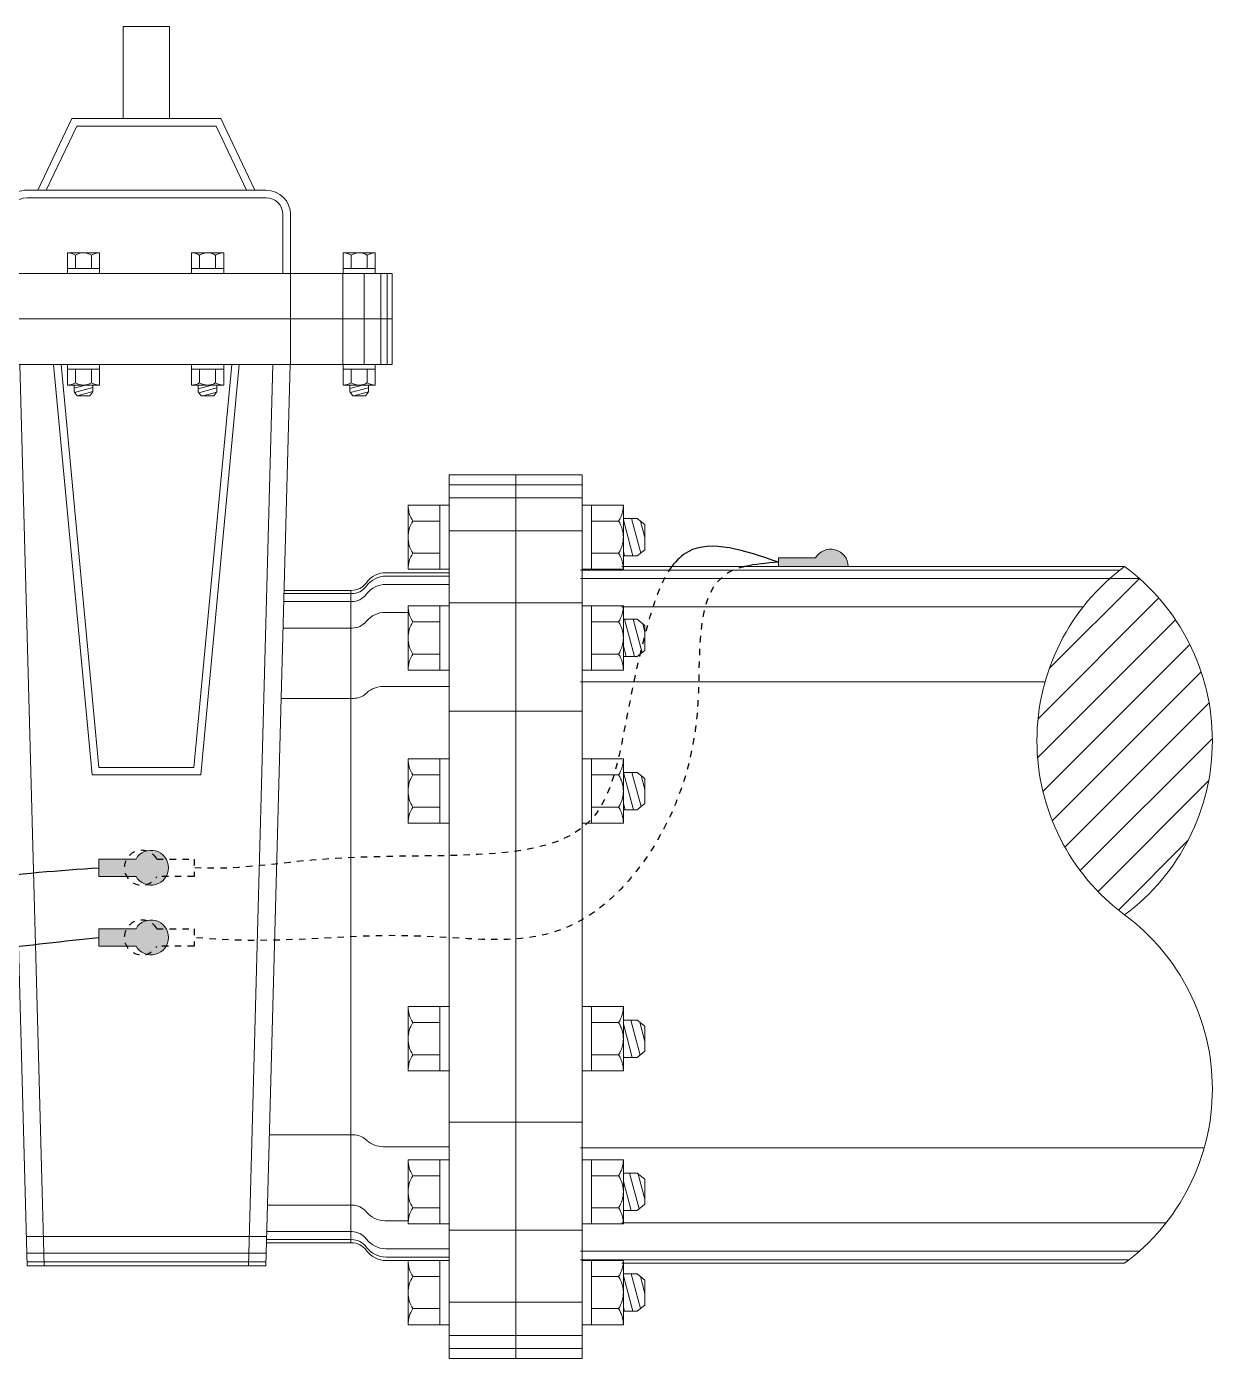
# Model space of a CAD drawing. Header units: inches. Extents: x 0 to 4744, y 0 to 4696.
# Drawn here: x 1268.82 to 1287.32, y 2383.26 to 2404.03 of the extents above; entities that cross this region are included whole.
import ezdxf

# ---------------------------------------------------------------- set-up
doc = ezdxf.new("R2010")
doc.units = ezdxf.units.IN
doc.header["$LTSCALE"] = 0.2
doc.header["$MEASUREMENT"] = 0
doc.linetypes.add('HIDDEN', pattern=[0.375, 0.25, -0.125])
for name, color, linetype, lineweight in [('E-WELD', 52, 'Continuous', 15), ('E-WIRE-BACK', 53, 'HIDDEN', 25), ('E-WIRE-LEAD', 50, 'Continuous', 25), ('U-PIPE', 4, 'Continuous', 15)]:
    doc.layers.add(name, color=color, linetype=linetype, lineweight=lineweight)
pattern_1 = [(194.9999999999999, (1755.616840178647, 2127.63900020344), (0.01650177417849284, -0.06158545964916368), [])]
pattern_2 = [(104.9999999999998, (712.731296008915, 1422.554244155785), (-0.1228830511688582, -0.03292641432416778), [])]

msp = doc.modelspace()

# ---------------------------------------------------------------- hatches: boundary and pattern name
at = {"layer": 'E-WELD'}
h = msp.add_hatch(color=256, dxfattribs=at)
h.dxf.hatch_style = 1
edge = h.paths.add_edge_path()
edge.add_line((1281.634794326751, 2395.610802213665), (1280.547188199671, 2395.610802213665))
edge.add_line((1280.54718819967, 2395.610802213665), (1280.54718819967, 2395.74675297955))
edge.add_line((1280.54718819967, 2395.74675297955), (1281.127419161141, 2395.74675297955))
edge.add_arc((1281.362892794982, 2395.610802213665), 0.2719015317700275, 359.9999999999652, 509.9999999999376, ccw=False)
h = msp.add_hatch(color=256, dxfattribs=at)
h.dxf.hatch_style = 1
h.paths.add_polyline_path([(1270.523645484017, 2391.047536437691), (1269.943414522547, 2391.047536437691), (1269.943414522547, 2390.77563490592), (1270.523645484017, 2390.77563490592, 3.732050807558565)])
h = msp.add_hatch(color=256, dxfattribs=at)
h.dxf.hatch_style = 1
h.paths.add_polyline_path([(1270.523645484017, 2389.959930310608), (1269.943414522547, 2389.959930310608), (1269.943414522547, 2389.688028778838), (1270.523645484017, 2389.688028778838, 3.732050807558565)])
at = {"layer": 'U-PIPE', "lineweight": 13}
h = msp.add_hatch(dxfattribs=at)
h.set_pattern_fill('ANSI31', color=256, scale=0.5100636754750835, angle=150)
h.set_pattern_definition(pattern_1)
h.paths.add_polyline_path([(1269.850109629293, 2398.333892908774), (1269.802210686043, 2398.272121540301), (1269.606116684319, 2398.272121540301), (1269.558217741071, 2398.333892908774), (1269.558217741071, 2398.441167550595), (1269.850109629293, 2398.441167550595)])
h = msp.add_hatch(dxfattribs=at)
h.set_pattern_fill('ANSI31', color=256, scale=0.5100636754750835, angle=150)
h.set_pattern_definition(pattern_1)
h.paths.add_polyline_path([(1271.49487500642, 2398.333892908774), (1271.54277394967, 2398.272121540301), (1271.738867951393, 2398.272121540301), (1271.786766894642, 2398.333892908774), (1271.786766894642, 2398.441167550595), (1271.49487500642, 2398.441167550595)])
h = msp.add_hatch(dxfattribs=at)
h.set_pattern_fill('ANSI31', color=256, scale=0.5100636754750835, angle=150)
h.set_pattern_definition([(194.9999999999999, (1755.997443785815, 2127.63900020344), (0.01650177417849284, -0.06158545964916368), [])])
h.paths.add_polyline_path([(1273.860501311315, 2398.333892908774), (1273.908400254565, 2398.272121540301), (1274.104494256289, 2398.272121540301), (1274.152393199537, 2398.333892908774), (1274.152393199537, 2398.441167550595), (1273.860501311315, 2398.441167550595)])
at = {"layer": 'U-PIPE'}
h = msp.add_hatch(dxfattribs=at)
h.set_pattern_fill('ANSI31', color=256, scale=1.017743166809858, angle=419.9999999999999)
h.set_pattern_definition(pattern_2)
h.paths.add_polyline_path([(1278.341803179812, 2395.777858843464), (1278.465057179639, 2395.873432836543), (1278.465057179639, 2396.264704240295), (1278.341803179813, 2396.360278233373), (1278.127755328663, 2396.360278233373), (1278.127755328663, 2395.777858843464)])
h = msp.add_hatch(dxfattribs=at)
h.set_pattern_fill('ANSI31', color=256, scale=3.425103316199479, angle=360)
h.set_pattern_definition([(44.99999999999999, (674.3835152136737, 5322.649162294387), (-0.3027392226436477, 0.3027392226436479), [])])
h.paths.add_polyline_path([(1285.949772975071, 2390.176170690122, 0.503754484199405), (1285.949772975071, 2395.610802213678, 0.5037544841993334)])
h = msp.add_hatch(dxfattribs=at)
h.set_pattern_fill('ANSI31', color=256, scale=1.017743166809858, angle=419.9999999999999)
h.set_pattern_definition(pattern_2)
h.paths.add_polyline_path([(1278.341803179812, 2394.20520236396), (1278.465057179639, 2394.300776357037), (1278.465057179639, 2394.692047760791), (1278.341803179813, 2394.787621753868), (1278.127755328663, 2394.787621753868), (1278.127755328663, 2394.20520236396)])
h = msp.add_hatch(dxfattribs=at)
h.set_pattern_fill('ANSI31', color=256, scale=1.017743166809858, angle=419.9999999999999)
h.set_pattern_definition(pattern_2)
h.paths.add_polyline_path([(1278.341803179812, 2391.817092014321), (1278.465057179639, 2391.912666007397), (1278.465057179639, 2392.303937411151), (1278.341803179813, 2392.39951140423), (1278.127755328663, 2392.39951140423), (1278.127755328663, 2391.817092014321)])
h = msp.add_hatch(dxfattribs=at)
h.set_pattern_fill('ANSI31', color=256, scale=1.017743166809858, angle=419.9999999999999)
h.set_pattern_definition(pattern_2)
h.paths.add_polyline_path([(1278.341803179812, 2388.53524936591), (1278.465057179639, 2388.439675372833), (1278.465057179639, 2388.04840396908), (1278.341803179813, 2387.952829976001), (1278.127755328663, 2387.952829976001), (1278.127755328663, 2388.53524936591)])
h = msp.add_hatch(dxfattribs=at)
h.set_pattern_fill('ANSI31', color=256, scale=1.017743166809858, angle=419.9999999999999)
h.set_pattern_definition(pattern_2)
h.paths.add_polyline_path([(1278.341803179812, 2386.147139016271), (1278.465057179639, 2386.051565023194), (1278.465057179639, 2385.660293619439), (1278.341803179813, 2385.564719626363), (1278.127755328663, 2385.564719626363), (1278.127755328663, 2386.147139016271)])
h = msp.add_hatch(dxfattribs=at)
h.set_pattern_fill('ANSI31', color=256, scale=1.017743166809858, angle=419.9999999999999)
h.set_pattern_definition(pattern_2)
h.paths.add_polyline_path([(1278.341803179812, 2384.574482536766), (1278.465057179639, 2384.478908543688), (1278.465057179639, 2384.087637139935), (1278.341803179813, 2383.992063146858), (1278.127755328663, 2383.992063146858), (1278.127755328663, 2384.574482536766)])

# ---------------------------------------------------------------- linework, layer by layer
at = {"layer": 'E-WELD'}
msp.add_lwpolyline([(1280.54718819967, 2395.610802213665), (1280.54718819967, 2395.74675297955), (1281.127419161141, 2395.74675297955, -0.7673269879788693), (1281.634794326751, 2395.610802213665, -0.7673269879788693)], format="xyb", dxfattribs=at)
for points in [[(1270.523645484017, 2391.047536437691), (1269.943414522547, 2391.047536437691), (1269.943414522547, 2390.77563490592), (1270.523645484017, 2390.77563490592, 3.732050807558565)], [(1270.523645484017, 2389.959930310608), (1269.943414522547, 2389.959930310608), (1269.943414522547, 2389.688028778838), (1270.523645484017, 2389.688028778838, 3.732050807558565)]]:
    msp.add_lwpolyline(points, format="xyb", close=True, dxfattribs=at)
at = {"layer": 'E-WIRE-BACK'}
for points in [[(1270.84842487077, 2391.047536437691), (1271.42865583224, 2391.047536437691), (1271.42865583224, 2390.77563490592), (1270.84842487077, 2390.77563490592, -3.732050807558565)], [(1270.84842487077, 2389.959930310608), (1271.42865583224, 2389.959930310608), (1271.42865583224, 2389.688028778838), (1270.84842487077, 2389.688028778838, -3.732050807558565)]]:
    msp.add_lwpolyline(points, format="xyb", close=True, dxfattribs=at)
for points, knots in [([(1280.025058002765, 2395.610802213664), (1279.938172175177, 2395.590581097374), (1279.178687476629, 2395.333823262966), (1279.596538049779, 2392.627807077698), (1277.484030605636, 2389.305697429489), (1275.296435234512, 2390.069938375033), (1272.516066920633, 2389.706332968216), (1271.42865583224, 2389.823979544723)], [0.4937784677056921, 0.4937784677056921, 0.4937784677056921, 0.4937784677056921, 0.7684076606168441, 3.146907513357479, 6.802429917488517, 12.33163287296443, 15.88312047893528, 15.88312047893528, 15.88312047893528, 15.88312047893528]), ([(1278.88349638358, 2395.610802213665), (1278.71926414965, 2395.390306643442), (1278.087731555269, 2393.497037952651), (1278.175948739321, 2390.673007465615), (1274.514814931142, 2391.29531544089), (1272.043276956051, 2390.869112999941), (1271.42865583224, 2390.911585671806)], [1.797548995102933, 1.797548995102933, 1.797548995102933, 1.797548995102933, 2.647267328487995, 6.891567710523028, 12.8714417977746, 14.85072101494492, 14.85072101494492, 14.85072101494492, 14.85072101494492])]:
    msp.add_open_spline(points, degree=3, knots=knots, dxfattribs=at)
at = {"layer": 'E-WIRE-LEAD'}
for points in [[(1260.824882155116, 2395.678777596607), (1262.232982780537, 2395.841548000254), (1262.80311937191, 2394.751902159018), (1261.99505676714, 2390.585234358519), (1267.973406834197, 2390.720232784799), (1269.943414522547, 2390.911585671806)], [(1260.824882155116, 2395.678777596607), (1261.578258538131, 2395.527534883032), (1261.401489349096, 2393.155612834714), (1260.893266942139, 2389.535591559615), (1266.420189844144, 2389.376819527661), (1269.943414522547, 2389.823979544723)]]:
    msp.add_spline(points, degree=3, dxfattribs=at)
msp.add_open_spline([(1280.54718819967, 2395.678777596607), (1280.023813597262, 2395.858181172164), (1279.36010521503, 2396.085688690395), (1278.956956069747, 2395.709428013256), (1278.883496383579, 2395.610802213665)], degree=3, knots=[0, 0, 0, 0, 3.909900335294481, 4.958271980111745, 4.958271980111745, 4.958271980111745, 4.958271980111745], dxfattribs=at)
msp.add_open_spline([(1280.54718819967, 2395.678777596607), (1280.364232697576, 2395.662968511188), (1280.181277195481, 2395.647159425769), (1280.025058002769, 2395.610802213665)], degree=3, dxfattribs=at)
at = {"layer": 'U-PIPE'}
for p, q in [((1268.993537141415, 2401.482016547207), (1269.524428443849, 2402.598712486629)), ((1269.524428443849, 2402.598712486629), (1271.847641910938, 2402.598712486629)), ((1272.378533213371, 2401.482016547207), (1271.847641910938, 2402.598712486629)), ((1272.934579031488, 2398.763783912884), (1272.934579031488, 2401.101412940039)), ((1273.751930612915, 2398.763783912884), (1273.751930612915, 2400.183393289397)), ((1274.082018165598, 2398.763783912884), (1274.082018165598, 2400.183393289397)), ((1274.34188675329, 2398.763783912884), (1274.34188675329, 2400.183393289397)), ((1274.442947713001, 2398.763783912884), (1274.442947713001, 2400.183393289397)), ((1274.520887334905, 2398.763783912884), (1274.520887334905, 2400.183393289397)), ((1269.092098968402, 2384.702175802174), (1268.711495361234, 2398.763783912884)), ((1272.279971386385, 2384.702175802174), (1272.660574993553, 2398.763783912884)), ((1275.412654728972, 2396.885984293327), (1276.448342667304, 2396.885984293327)), ((1277.484030605636, 2396.885984293327), (1276.448342667304, 2396.885984293327)), ((1275.412654728972, 2396.684334761859), (1276.448342667304, 2396.684334761859)), ((1277.484030605636, 2396.684334761859), (1276.448342667304, 2396.684334761859)), ((1274.84303390015, 2396.319483216677), (1275.263809461317, 2396.319483216677)), ((1278.053651434458, 2396.319483216677), (1277.63287587329, 2396.319483216677)), ((1278.341803179812, 2396.360278233373), (1278.465057179639, 2396.264704240295)), ((1275.412654728972, 2396.165812286902), (1276.448342667304, 2396.165812286902)), ((1277.484030605636, 2396.165812286902), (1276.448342667304, 2396.165812286902)), ((1274.84303390015, 2395.818653860161), (1275.263809461317, 2395.818653860161)), ((1278.053651434458, 2395.818653860161), (1277.63287587329, 2395.818653860161)), ((1278.341803179812, 2395.777858843464), (1278.465057179639, 2395.873432836543)), ((1285.949772975088, 2395.610802213665), (1278.102660569868, 2395.610802213665)), ((1274.424693686931, 2395.46098891282), (1275.412654728972, 2395.46098891282)), ((1274.425846204692, 2395.514871829098), (1275.412654728972, 2395.514871829098)), ((1285.878105725905, 2395.556227319451), (1277.458935846841, 2395.556227319451)), ((1286.179537466306, 2395.424523741057), (1277.458935846841, 2395.424523741057)), ((1272.831300618145, 2395.187775222613), (1273.877067320326, 2395.187775222613)), ((1272.832684044223, 2395.238886654564), (1273.877067320326, 2395.238886654565)), ((1273.877067320326, 2395.238884192194), (1273.885844878691, 2395.238884192194)), ((1273.877067320326, 2395.238884192196), (1273.877067320326, 2385.059412356319)), ((1273.877067320326, 2395.187772760243), (1273.886709267013, 2395.187772760243)), ((1274.121085597229, 2395.362259620734), (1274.114415334288, 2395.353343348467)), ((1274.121041942422, 2395.309851477116), (1274.114448075393, 2395.301125837021)), ((1274.120976537728, 2395.18343323107), (1274.114497128914, 2395.175068948655)), ((1274.42186203642, 2395.330955259244), (1275.412654728972, 2395.330955259244)), ((1272.827962047037, 2395.064429889896), (1273.877067320326, 2395.064429889896)), ((1273.877067320326, 2395.064427427525), (1273.888833004895, 2395.064427427525)), ((1275.412654728972, 2395.042351000891), (1276.448342667304, 2395.042351000891)), ((1277.484030605636, 2395.042351000891), (1276.448342667304, 2395.042351000891)), ((1285.303552322363, 2394.982743024096), (1278.102660569868, 2394.982743024096)), ((1274.411819054789, 2394.894776064978), (1274.768930005945, 2394.894776064978)), ((1278.341803179812, 2394.787621753868), (1278.465057179639, 2394.692047760791)), ((1272.816763290288, 2394.650685706278), (1273.877067320326, 2394.650685706278)), ((1273.877067320326, 2394.650683243907), (1273.896365241119, 2394.650683243907)), ((1274.121228198099, 2394.759969243383), (1274.114308383636, 2394.751788360104)), ((1274.84303390015, 2394.746826737171), (1275.263809461317, 2394.746826737171)), ((1278.053651434458, 2394.746826737171), (1277.63287587329, 2394.746826737173)), ((1274.84303390015, 2394.245997380655), (1275.263809461317, 2394.245997380655)), ((1278.053651434458, 2394.245997380656), (1277.63287587329, 2394.245997380656)), ((1278.341803179812, 2394.20520236396), (1278.465057179639, 2394.300776357037)), ((1274.380615954168, 2393.738920551324), (1275.412654728972, 2393.738920551324)), ((1284.708063092271, 2393.812043723808), (1277.458935846841, 2393.812043723808)), ((1272.787087081738, 2393.554281975511), (1273.877067320326, 2393.554281975511)), ((1273.877067320326, 2393.55427951314), (1273.919767566584, 2393.55427951314)), ((1274.126901645714, 2393.642021289337), (1274.110053297924, 2393.62695395963)), ((1275.412654728972, 2393.354135653019), (1276.448342667304, 2393.354135653019)), ((1277.484030605636, 2393.35413565302), (1276.448342667304, 2393.35413565302)), ((1274.84303390015, 2392.358716387532), (1275.263809461317, 2392.358716387533)), ((1278.053651434458, 2392.358716387533), (1277.63287587329, 2392.358716387533)), ((1278.341803179812, 2392.39951140423), (1278.465057179639, 2392.303937411151)), ((1274.84303390015, 2391.857887031017), (1275.263809461317, 2391.857887031017)), ((1278.053651434458, 2391.857887031017), (1277.63287587329, 2391.857887031017)), ((1278.341803179812, 2391.817092014321), (1278.465057179639, 2391.912666007397)), ((1278.341803179812, 2388.53524936591), (1278.465057179639, 2388.439675372833)), ((1274.84303390015, 2388.494454349214), (1275.263809461317, 2388.494454349214)), ((1278.053651434458, 2388.494454349214), (1277.63287587329, 2388.494454349214)), ((1274.84303390015, 2387.993624992698), (1275.263809461317, 2387.993624992698)), ((1278.053651434458, 2387.993624992698), (1277.63287587329, 2387.993624992698)), ((1278.341803179812, 2387.952829976001), (1278.465057179639, 2388.04840396908)), ((1275.412654728972, 2386.944160895496), (1276.448342667304, 2386.944160895496)), ((1277.484030605636, 2386.944160895496), (1276.448342667304, 2386.944160895496)), ((1272.602754646615, 2386.744019497743), (1273.877067320326, 2386.744019497743)), ((1273.877067320326, 2386.744017035373), (1273.919767566584, 2386.744017035373)), ((1274.126901645714, 2386.656275259175), (1274.110053297924, 2386.671342588883)), ((1274.380615954168, 2386.559375997189), (1275.412654728972, 2386.559375997188)), ((1287.191482857864, 2386.54029765641), (1277.458935846841, 2386.54029765641)), ((1274.84303390015, 2386.106343999576), (1275.263809461317, 2386.106343999576)), ((1278.053651434458, 2386.106343999576), (1277.63287587329, 2386.106343999576)), ((1278.341803179812, 2386.147139016271), (1278.465057179639, 2386.051565023194)), ((1272.573078438065, 2385.647615766974), (1273.877067320326, 2385.647615766974)), ((1273.877067320326, 2385.647613304604), (1273.896365241117, 2385.647613304604)), ((1278.341803179812, 2385.564719626363), (1278.465057179639, 2385.660293619439)), ((1274.121228198099, 2385.538327305129), (1274.114308383636, 2385.546508188408)), ((1274.84303390015, 2385.605514643059), (1275.263809461317, 2385.605514643058)), ((1278.053651434458, 2385.605514643059), (1277.63287587329, 2385.605514643058)), ((1272.561879681316, 2385.233871583357), (1273.877067320326, 2385.233871583357)), ((1273.877067320326, 2385.233869120987), (1273.888833004895, 2385.233869120987)), ((1274.411819054789, 2385.403520483533), (1274.768930005945, 2385.403520483533)), ((1275.412654728972, 2385.255945547625), (1276.448342667304, 2385.255945547625)), ((1277.484030605636, 2385.255945547625), (1276.448342667304, 2385.255945547625)), ((1286.595993627764, 2385.369598356125), (1278.102660569868, 2385.369598356125)), ((1268.812251537566, 2385.15773183395), (1272.559827880553, 2385.158066683693)), ((1272.55715768413, 2385.059414818687), (1273.877067320326, 2385.059414818687)), ((1272.558541110207, 2385.110526250639), (1273.877067320326, 2385.110526250639)), ((1273.877067320326, 2385.110523788268), (1273.886709267013, 2385.110523788269)), ((1273.877067320326, 2385.059412356317), (1273.885844878691, 2385.059412356317)), ((1274.120976537728, 2385.114863317441), (1274.114497128914, 2385.123227599856)), ((1268.819275492578, 2384.898227980334), (1272.552794862209, 2384.898227980334)), ((1274.121085597229, 2384.936036927777), (1274.114415334288, 2384.944953200044)), ((1274.114448075393, 2384.997170711491), (1274.121041942422, 2384.988445071395)), ((1274.42186203642, 2384.967341289267), (1275.412654728972, 2384.967341289267)), ((1274.424693686931, 2384.837307635691), (1275.412654728972, 2384.837307635692)), ((1286.179537466278, 2384.927817639162), (1277.458935846841, 2384.927817639162)), ((1286.021440224207, 2384.796114060769), (1277.458935846841, 2384.796114060769)), ((1268.822938508356, 2384.762895862023), (1272.549131846431, 2384.762895862023)), ((1274.425846204692, 2384.783424719413), (1274.768930005945, 2384.783424719413)), ((1285.949772975057, 2384.741539166555), (1278.102660569868, 2384.741539166555)), ((1274.84303390015, 2384.53368752007), (1275.263809461317, 2384.53368752007)), ((1278.053651434458, 2384.53368752007), (1277.63287587329, 2384.53368752007)), ((1278.341803179812, 2384.574482536766), (1278.465057179639, 2384.478908543688)), ((1274.84303390015, 2384.032858163554), (1275.263809461317, 2384.032858163554)), ((1275.412654728972, 2384.132484261614), (1276.448342667304, 2384.132484261614)), ((1277.484030605636, 2384.132484261613), (1276.448342667304, 2384.132484261613)), ((1278.053651434458, 2384.032858163554), (1277.63287587329, 2384.032858163554)), ((1278.341803179812, 2383.992063146858), (1278.465057179639, 2384.087637139935)), ((1275.412654728972, 2383.613961786656), (1276.448342667304, 2383.613961786656)), ((1277.484030605636, 2383.613961786656), (1276.448342667304, 2383.613961786656)), ((1275.412654728972, 2383.412312255189), (1276.448342667304, 2383.412312255189)), ((1277.484030605636, 2383.412312255188), (1276.448342667304, 2383.412312255188))]:
    msp.add_line(p, q, dxfattribs=at)
at = {"layer": 'U-PIPE', "lineweight": 13}
for p, q in [((1269.123982069218, 2401.482016547207), (1269.598865431331, 2402.48090336215)), ((1269.598865431331, 2402.48090336215), (1271.773204923458, 2402.48090336215)), ((1272.248088285568, 2401.482016547207), (1271.773204923458, 2402.48090336215)), ((1269.578663033002, 2400.468870906001), (1269.578663033002, 2400.257990267076)), ((1269.82966433736, 2400.468870906001), (1269.82966433736, 2400.257990267076)), ((1269.955164989539, 2400.506009651687), (1269.955164989539, 2400.183393289397)), ((1271.389819646174, 2400.506009651687), (1271.389819646174, 2400.183393289397)), ((1271.515320298354, 2400.468870906001), (1271.515320298354, 2400.257990267076)), ((1271.766321602712, 2400.468870906001), (1271.766321602712, 2400.257990267076)), ((1273.880946603248, 2400.468870906001), (1273.880946603248, 2400.257990267076)), ((1274.131947907605, 2400.468870906001), (1274.131947907605, 2400.257990267076)), ((1269.578663033002, 2398.478306296281), (1269.578663033002, 2398.689186935206)), ((1269.82966433736, 2398.478306296281), (1269.82966433736, 2398.689186935206)), ((1271.515320298354, 2398.478306296281), (1271.515320298354, 2398.689186935206)), ((1271.766321602712, 2398.478306296281), (1271.766321602712, 2398.689186935206)), ((1273.880946603248, 2398.478306296281), (1273.880946603248, 2398.689186935206)), ((1274.131947907606, 2398.478306296281), (1274.131947907606, 2398.689186935206)), ((1269.558217741071, 2398.333892908774), (1269.606116684319, 2398.272121540301)), ((1269.850109629293, 2398.333892908774), (1269.802210686043, 2398.272121540301)), ((1271.49487500642, 2398.333892908774), (1271.54277394967, 2398.272121540301)), ((1271.786766894642, 2398.333892908774), (1271.738867951393, 2398.272121540301)), ((1273.860501311315, 2398.333892908774), (1273.908400254565, 2398.272121540301)), ((1274.152393199537, 2398.333892908774), (1274.104494256289, 2398.272121540301))]:
    msp.add_line(p, q, dxfattribs=at)
at = {"layer": 'U-PIPE'}
for points in [[(1271.047779471573, 2402.598712486629), (1271.047779471573, 2404.033877997067), (1270.324290883214, 2404.033877997067), (1270.324290883214, 2402.598712486629)], [(1266.851183019883, 2400.183393289397), (1266.851183019883, 2398.763783912884), (1274.520887334905, 2398.763783912884)], [(1274.520887334905, 2400.183393289397), (1266.851183019883, 2400.183393289397)], [(1274.520887334905, 2399.473588601141), (1266.851183019883, 2399.473588601141)], [(1268.443978402673, 2398.763783912884), (1268.824582009841, 2384.702175802174), (1272.547488344945, 2384.702175802174), (1272.928091952114, 2398.763783912884)], [(1269.238414106285, 2398.763783912884), (1269.838335200001, 2392.360171356129), (1271.533735154786, 2392.360171356129), (1272.133656248501, 2398.763783912884)], [(1269.355653474188, 2398.763783912884), (1269.944638907838, 2392.476899590609), (1271.427431446948, 2392.476899590609), (1272.016416880598, 2398.763783912884)], [(1278.341803179812, 2396.360278233373), (1278.127755328663, 2396.360278233373), (1278.127755328663, 2395.777858843464), (1278.341803179812, 2395.777858843464)], [(1278.465057179639, 2395.873432836543), (1278.465057179639, 2396.264704240295)], [(1278.341803179812, 2394.787621753868), (1278.127755328663, 2394.787621753868), (1278.127755328663, 2394.20520236396), (1278.341803179812, 2394.20520236396)], [(1278.465057179639, 2394.300776357037), (1278.465057179639, 2394.692047760791)], [(1278.341803179812, 2392.39951140423), (1278.127755328663, 2392.39951140423), (1278.127755328663, 2391.817092014321), (1278.341803179812, 2391.817092014321)], [(1278.465057179639, 2391.912666007397), (1278.465057179639, 2392.303937411151)], [(1278.341803179812, 2387.952829976001), (1278.127755328663, 2387.952829976001), (1278.127755328663, 2388.53524936591), (1278.341803179812, 2388.53524936591)], [(1278.465057179639, 2388.439675372833), (1278.465057179639, 2388.04840396908)], [(1278.341803179812, 2385.564719626363), (1278.127755328663, 2385.564719626363), (1278.127755328663, 2386.147139016271), (1278.341803179812, 2386.147139016271)], [(1278.465057179639, 2386.051565023194), (1278.465057179639, 2385.660293619439)], [(1278.341803179812, 2383.992063146858), (1278.127755328663, 2383.992063146858), (1278.127755328663, 2384.574482536766), (1278.341803179812, 2384.574482536766)], [(1278.465057179639, 2384.478908543688), (1278.465057179639, 2384.087637139935)]]:
    msp.add_lwpolyline(points, dxfattribs=at)
msp.add_lwpolyline([(1272.934579031488, 2401.101412940039, 0.4142135623730951), (1272.55397542432, 2401.482016547207), (1268.818094930467, 2401.482016547207, 0.4142135623730951), (1268.437491323299, 2401.101412940039)], format="xyb", dxfattribs=at)
at = {"layer": 'U-PIPE', "lineweight": 13}
msp.add_lwpolyline([(1268.555300447778, 2400.183393289397), (1272.816769907009, 2400.183393289397), (1272.816769907009, 2401.101412940039, 0.4142135623730951), (1272.55397542432, 2401.364207422728), (1268.818094930467, 2401.364207422728, 0.4142135623730951), (1268.555300447778, 2401.101412940039)], format="xyb", close=True, dxfattribs=at)
for points in [[(1269.955164989539, 2400.506009651687), (1269.453162380824, 2400.506009651687)], [(1269.453162380824, 2400.183393289397), (1269.453162380824, 2400.506009651687)], [(1271.389819646174, 2400.506009651687), (1271.891822254889, 2400.506009651687)], [(1271.891822254889, 2400.183393289397), (1271.891822254889, 2400.506009651687)], [(1273.755445951068, 2400.506009651687), (1274.257448559784, 2400.506009651687)], [(1273.755445951068, 2400.506009651687), (1273.755445951068, 2400.183393289397), (1274.257448559784, 2400.183393289397), (1274.257448559784, 2400.506009651687)], [(1269.453162380824, 2400.257990267076), (1269.955164989539, 2400.257990267076)], [(1271.891822254889, 2400.257990267076), (1271.389819646174, 2400.257990267076)], [(1274.257448559784, 2400.257990267076), (1273.755445951068, 2400.257990267076)], [(1269.955164989539, 2398.763783912884), (1269.453162380824, 2398.763783912884)], [(1269.955164989539, 2398.763783912884), (1269.955164989539, 2398.441167550595), (1269.453162380824, 2398.441167550595), (1269.453162380824, 2398.763783912884)], [(1271.389819646174, 2398.763783912884), (1271.891822254889, 2398.763783912884)], [(1271.389819646174, 2398.763783912884), (1271.389819646174, 2398.441167550595), (1271.891822254889, 2398.441167550595), (1271.891822254889, 2398.763783912884)], [(1273.755445951068, 2398.763783912884), (1274.257448559784, 2398.763783912884)], [(1273.755445951068, 2398.763783912884), (1273.755445951068, 2398.441167550595), (1274.257448559784, 2398.441167550595), (1274.257448559784, 2398.763783912884)], [(1269.453162380824, 2398.689186935206), (1269.955164989539, 2398.689186935206)], [(1271.891822254889, 2398.689186935206), (1271.389819646174, 2398.689186935206)], [(1274.257448559784, 2398.689186935206), (1273.755445951068, 2398.689186935206)], [(1269.558217741071, 2398.333892908774), (1269.558217741071, 2398.441167550595)], [(1269.850109629293, 2398.441167550595), (1269.850109629293, 2398.333892908774)], [(1271.49487500642, 2398.441167550595), (1271.49487500642, 2398.333892908774)], [(1271.786766894642, 2398.333892908774), (1271.786766894642, 2398.441167550595)], [(1273.860501311315, 2398.441167550595), (1273.860501311315, 2398.333892908774)], [(1274.152393199537, 2398.333892908774), (1274.152393199537, 2398.441167550595)], [(1269.802210686043, 2398.272121540301), (1269.606116684319, 2398.272121540301)], [(1271.54277394967, 2398.272121540301), (1271.738867951393, 2398.272121540301)], [(1273.908400254565, 2398.272121540301), (1274.104494256289, 2398.272121540301)]]:
    msp.add_lwpolyline(points, dxfattribs=at)
at = {"layer": 'U-PIPE'}
for points in [[(1275.412654728972, 2383.256797323566), (1276.448342667304, 2383.256797323566), (1276.448342667304, 2397.04149922495), (1275.412654728972, 2397.04149922495)], [(1277.484030605636, 2383.256797323566), (1276.448342667304, 2383.256797323566), (1276.448342667304, 2397.04149922495), (1277.484030605636, 2397.04149922495)], [(1275.263809461317, 2395.568239181903), (1274.768930005945, 2395.568239181903), (1274.768930005945, 2396.569897894934), (1275.263809461317, 2396.569897894934)], [(1275.263809461317, 2395.568239181903), (1275.412654728972, 2395.568239181903), (1275.412654728972, 2396.569897894934), (1275.263809461317, 2396.569897894934)], [(1277.63287587329, 2395.568239181903), (1277.484030605636, 2395.568239181903), (1277.484030605636, 2396.569897894935), (1277.63287587329, 2396.569897894935)], [(1277.63287587329, 2395.568239181903), (1278.127755328663, 2395.568239181903), (1278.127755328663, 2396.569897894935), (1277.63287587329, 2396.569897894935)], [(1275.263809461317, 2393.995582702398), (1274.768930005945, 2393.995582702398), (1274.768930005945, 2394.997241415429), (1275.263809461317, 2394.997241415429)], [(1275.263809461317, 2393.995582702398), (1275.412654728972, 2393.995582702398), (1275.412654728972, 2394.997241415429), (1275.263809461317, 2394.997241415429)], [(1277.63287587329, 2393.995582702398), (1277.484030605636, 2393.995582702398), (1277.484030605636, 2394.99724141543), (1277.63287587329, 2394.99724141543)], [(1277.63287587329, 2393.995582702398), (1278.127755328663, 2393.995582702398), (1278.127755328663, 2394.99724141543), (1277.63287587329, 2394.99724141543)], [(1275.263809461317, 2391.607472352758), (1274.768930005945, 2391.607472352758), (1274.768930005945, 2392.609131065792), (1275.263809461317, 2392.609131065792)], [(1275.263809461317, 2391.607472352758), (1275.412654728972, 2391.607472352758), (1275.412654728972, 2392.609131065792), (1275.263809461317, 2392.609131065792)], [(1277.63287587329, 2391.607472352759), (1277.484030605636, 2391.607472352759), (1277.484030605636, 2392.609131065791), (1277.63287587329, 2392.609131065791)], [(1277.63287587329, 2391.607472352759), (1278.127755328663, 2391.607472352759), (1278.127755328663, 2392.609131065791), (1277.63287587329, 2392.609131065791)], [(1275.263809461317, 2388.744869027472), (1274.768930005945, 2388.744869027472), (1274.768930005945, 2387.743210314439), (1275.263809461317, 2387.743210314439)], [(1275.263809461317, 2388.744869027472), (1275.412654728972, 2388.744869027472), (1275.412654728972, 2387.743210314439), (1275.263809461317, 2387.743210314439)], [(1277.63287587329, 2388.744869027472), (1277.484030605636, 2388.744869027472), (1277.484030605636, 2387.74321031444), (1277.63287587329, 2387.74321031444)], [(1277.63287587329, 2388.744869027472), (1278.127755328663, 2388.744869027472), (1278.127755328663, 2387.74321031444), (1277.63287587329, 2387.74321031444)], [(1275.263809461317, 2386.356758677833), (1274.768930005945, 2386.356758677833), (1274.768930005945, 2385.355099964801), (1275.263809461317, 2385.355099964801)], [(1275.263809461317, 2386.356758677833), (1275.412654728972, 2386.356758677833), (1275.412654728972, 2385.355099964801), (1275.263809461317, 2385.355099964801)], [(1277.63287587329, 2386.356758677833), (1277.484030605636, 2386.356758677833), (1277.484030605636, 2385.355099964801), (1277.63287587329, 2385.355099964801)], [(1277.63287587329, 2386.356758677833), (1278.127755328663, 2386.356758677833), (1278.127755328663, 2385.355099964801), (1277.63287587329, 2385.355099964801)], [(1275.263809461317, 2384.784102198328), (1274.768930005945, 2384.784102198328), (1274.768930005945, 2383.782443485296), (1275.263809461317, 2383.782443485296)], [(1275.263809461317, 2384.784102198328), (1275.412654728972, 2384.784102198328), (1275.412654728972, 2383.782443485296), (1275.263809461317, 2383.782443485296)], [(1277.63287587329, 2384.784102198328), (1277.484030605636, 2384.784102198328), (1277.484030605636, 2383.782443485296), (1277.63287587329, 2383.782443485296)], [(1277.63287587329, 2384.784102198328), (1278.127755328663, 2384.784102198328), (1278.127755328663, 2383.782443485296), (1277.63287587329, 2383.782443485296)]]:
    msp.add_lwpolyline(points, close=True, dxfattribs=at)
at = {"layer": 'U-PIPE', "lineweight": 13}
for centre, start, end in [((1269.453162380824, 2400.275392006794), 57.03042399832266, 90), ((1269.70416368518, 2400.275392006794), 57.03042399832266, 122.9695770896272), ((1269.955164989539, 2400.275392006794), 90, 122.9695760016774), ((1271.389819646174, 2400.275392006794), 57.03042399832266, 90), ((1271.640820950531, 2400.275392006794), 57.03042399832266, 122.9695770896272), ((1271.891822254889, 2400.275392006794), 90, 122.9695760016774), ((1273.755445951068, 2400.275392006794), 57.03042399832266, 90), ((1274.006447255426, 2400.275392006794), 57.03042399832266, 122.9695770896272), ((1274.257448559784, 2400.275392006794), 90, 122.9695760016774), ((1269.453162380824, 2398.671785195487), 270, 302.9695760016774), ((1269.70416368518, 2398.671785195487), 237.0304239983226, 302.96959693746), ((1269.955164989539, 2398.671785195487), 237.0304239983226, 270), ((1271.389819646174, 2398.671785195487), 270, 302.9695760016774), ((1271.640820950533, 2398.671785195487), 237.0304239983226, 302.96959693746), ((1271.891822254889, 2398.671785195487), 237.0304239983226, 270), ((1273.755445951068, 2398.671785195487), 270, 302.9695760016774), ((1274.006447255426, 2398.671785195487), 237.0304239983226, 302.96959693746), ((1274.257448559784, 2398.671785195487), 237.0304239983226, 270)]:
    msp.add_arc(centre, 0.2306176448922866, start, end, dxfattribs=at)
at = {"layer": 'U-PIPE'}
for centre, radius, start, end in [((1275.22908732261, 2396.569897894934), 0.4601573166649958, 180, 212.9695760016413), ((1277.667598011997, 2396.569897894935), 0.4601573166650103, 327.0304239983587, 0), ((1275.22908732261, 2396.069068538419), 0.4601573166649958, 147.0304239982358, 180), ((1277.667598011997, 2396.069068538419), 0.4601573166650103, 0, 32.96957600176419), ((1275.22908732261, 2396.069068538419), 0.4601573166649958, 180, 212.9695760016413), ((1277.667598011997, 2396.069068538419), 0.4601573166650103, 327.0304239983587, 0), ((1275.22908732261, 2395.568239181903), 0.4601573166649958, 147.0304239982358, 180), ((1277.667598011997, 2395.568239181903), 0.4601573166650103, 0, 32.96957600176419), ((1287.962406571544, 2392.8934864519), 3.381493596453781, 126.5262290389914, 233.4737709610086), ((1283.937139378599, 2392.8934864519), 3.381493596453781, 306.5262290389914, 53.47377096100859), ((1274.424693686931, 2395.080385305652), 0.3806036071682972, 90, 142.9220731502117), ((1274.425846204692, 2395.134268221929), 0.3806036071682972, 90, 143.1998389890877), ((1273.885844878691, 2395.52433689757), 0.2854527053762229, 270, 323.1998389890877), ((1273.886709267013, 2395.473225465619), 0.2854527053762229, 270, 322.9220731502117), ((1274.42186203642, 2394.950351652075), 0.3806036071682972, 90, 142.236771705331), ((1273.888833004895, 2395.349880132901), 0.2854527053762229, 270, 322.236771705331), ((1275.22908732261, 2394.997241415429), 0.4601573166649958, 180, 212.9695760016413), ((1277.667598011997, 2394.99724141543), 0.4601573166650103, 327.0304239983587, 0), ((1274.411819054789, 2394.51417245781), 0.3806036071682972, 90, 139.7737299616405), ((1273.896365241119, 2394.936135949284), 0.2854527053762229, 270, 319.7737299616405), ((1275.22908732261, 2394.496412058914), 0.4601573166649958, 147.0304239982358, 180), ((1277.667598011997, 2394.496412058914), 0.4601573166650103, 0, 32.96957600176419), ((1275.22908732261, 2394.496412058914), 0.4601573166649958, 180, 212.9695760016413), ((1277.667598011997, 2394.496412058914), 0.4601573166650103, 327.0304239983587, 0), ((1275.22908732261, 2393.995582702398), 0.4601573166649958, 147.0304239982358, 180), ((1277.667598011997, 2393.995582702398), 0.4601573166650103, 0, 32.96957600176419), ((1274.380615954168, 2393.358316944155), 0.3806036071682972, 90, 131.805986902631), ((1273.919767566584, 2393.839732218517), 0.2854527053762229, 270, 311.805986902631), ((1275.22908732261, 2392.609131065792), 0.4601573166649958, 180, 212.9695760016413), ((1277.667598011997, 2392.609131065791), 0.4601573166650103, 327.0304239983587, 0), ((1275.22908732261, 2392.108301709274), 0.4601573166649958, 147.0304239982358, 180), ((1277.667598011997, 2392.108301709274), 0.4601573166650103, 0, 32.96957600176419), ((1275.22908732261, 2392.108301709274), 0.4601573166649958, 180, 212.9695760016413), ((1277.667598011997, 2392.108301709274), 0.4601573166650103, 327.0304239983587, 0), ((1275.22908732261, 2391.607472352758), 0.4601573166649958, 147.0304239982358, 180), ((1277.667598011997, 2391.607472352759), 0.4601573166650103, 0, 32.96957600176419), ((1283.937139378599, 2387.458854928344), 3.381493596453781, 306.5262290389914, 53.47377096100859), ((1275.22908732261, 2388.744869027472), 0.4601573166649958, 180, 212.9695760017642), ((1277.667598011997, 2388.744869027472), 0.4601573166650103, 327.0304239982358, 0), ((1275.22908732261, 2388.244039670956), 0.4601573166649958, 147.0304239983587, 180), ((1277.667598011997, 2388.244039670956), 0.4601573166650103, 0, 32.96957600164131), ((1275.22908732261, 2388.244039670956), 0.4601573166649958, 180, 212.9695760017642), ((1277.667598011997, 2388.244039670956), 0.4601573166650103, 327.0304239982358, 0), ((1275.22908732261, 2387.743210314439), 0.4601573166649958, 147.0304239983587, 180), ((1277.667598011997, 2387.74321031444), 0.4601573166650103, 0, 32.96957600164131), ((1273.919767566584, 2386.458564329997), 0.2854527053762229, 48.19401309736903, 90), ((1274.380615954168, 2386.939979604358), 0.3806036071682972, 228.1940130972121, 270), ((1275.22908732261, 2386.356758677833), 0.4601573166649958, 180, 212.9695760017642), ((1277.667598011997, 2386.356758677833), 0.4601573166650103, 327.0304239982358, 0), ((1275.22908732261, 2385.855929321317), 0.4601573166649958, 147.0304239983587, 180), ((1277.667598011997, 2385.855929321317), 0.4601573166650103, 0, 32.96957600164131), ((1275.22908732261, 2385.855929321317), 0.4601573166649958, 180, 212.9695760017642), ((1277.667598011997, 2385.855929321317), 0.4601573166650103, 327.0304239982358, 0), ((1273.896365241117, 2385.362160599228), 0.2854527053762229, 40.22627003835947, 90), ((1274.411819054789, 2385.784124090701), 0.3806036071682972, 220.2262700383595, 270), ((1275.22908732261, 2385.355099964801), 0.4601573166649958, 147.0304239983587, 180), ((1277.667598011997, 2385.355099964801), 0.4601573166650103, 0, 32.96957600164131), ((1273.888833004895, 2384.948416415611), 0.2854527053762229, 37.76322829466901, 90), ((1273.885844878691, 2384.773959650941), 0.2854527053762229, 36.80016101084716, 90), ((1273.886709267013, 2384.825071082892), 0.2854527053762229, 37.07792684978832, 90), ((1274.42186203642, 2385.347944896435), 0.3806036071682972, 217.763228294669, 270), ((1274.424693686931, 2385.217911242859), 0.3806036071682972, 217.0779268497883, 270), ((1274.425846204692, 2385.164028326582), 0.3806036071682972, 216.8001610108471, 270), ((1275.22908732261, 2384.784102198328), 0.4601573166649958, 180, 212.9695760017642), ((1277.667598011997, 2384.784102198328), 0.4601573166650103, 327.0304239982358, 0), ((1275.22908732261, 2384.283272841812), 0.4601573166649958, 147.0304239983587, 180), ((1277.667598011997, 2384.283272841812), 0.4601573166650103, 0, 32.96957600164131), ((1275.22908732261, 2384.283272841812), 0.4601573166649958, 180, 212.9695760017642), ((1277.667598011997, 2384.283272841812), 0.4601573166650103, 327.0304239982358, 0), ((1275.22908732261, 2383.782443485296), 0.4601573166649958, 147.0304239983587, 180), ((1277.667598011997, 2383.782443485296), 0.4601573166650103, 0, 32.96957600164131)]:
    msp.add_arc(centre, radius, start, end, dxfattribs=at)

doc.saveas('drawing.dxf')
